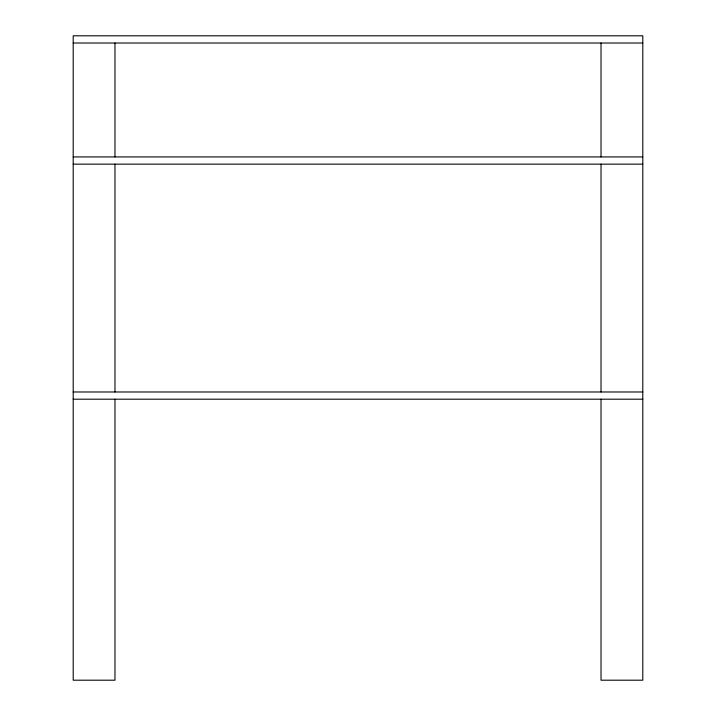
<?xml version="1.0" encoding="UTF-8"?>
<svg xmlns="http://www.w3.org/2000/svg" width="716" height="716" viewBox="0 0 716 716"><rect width="100%" height="100%" fill="white"/><g stroke="black" fill="none" stroke-linecap="round" stroke-linejoin="round"><path stroke-width="1.07" d="M73.202 43.014L642.798 43.014M73.202 156.929L642.798 156.929M73.202 164.152L642.798 164.152M73.202 391.983L642.798 391.983M73.202 399.197L642.798 399.197M601.028 43.014L601.028 156.929M601.028 164.152L601.028 391.983M601.028 399.197L601.028 680.2L642.798 680.2L642.798 35.8L73.202 35.8L73.202 680.2L114.972 680.2L114.972 399.197M114.972 43.014L114.972 156.929M114.972 164.152L114.972 391.983"/></g></svg>
